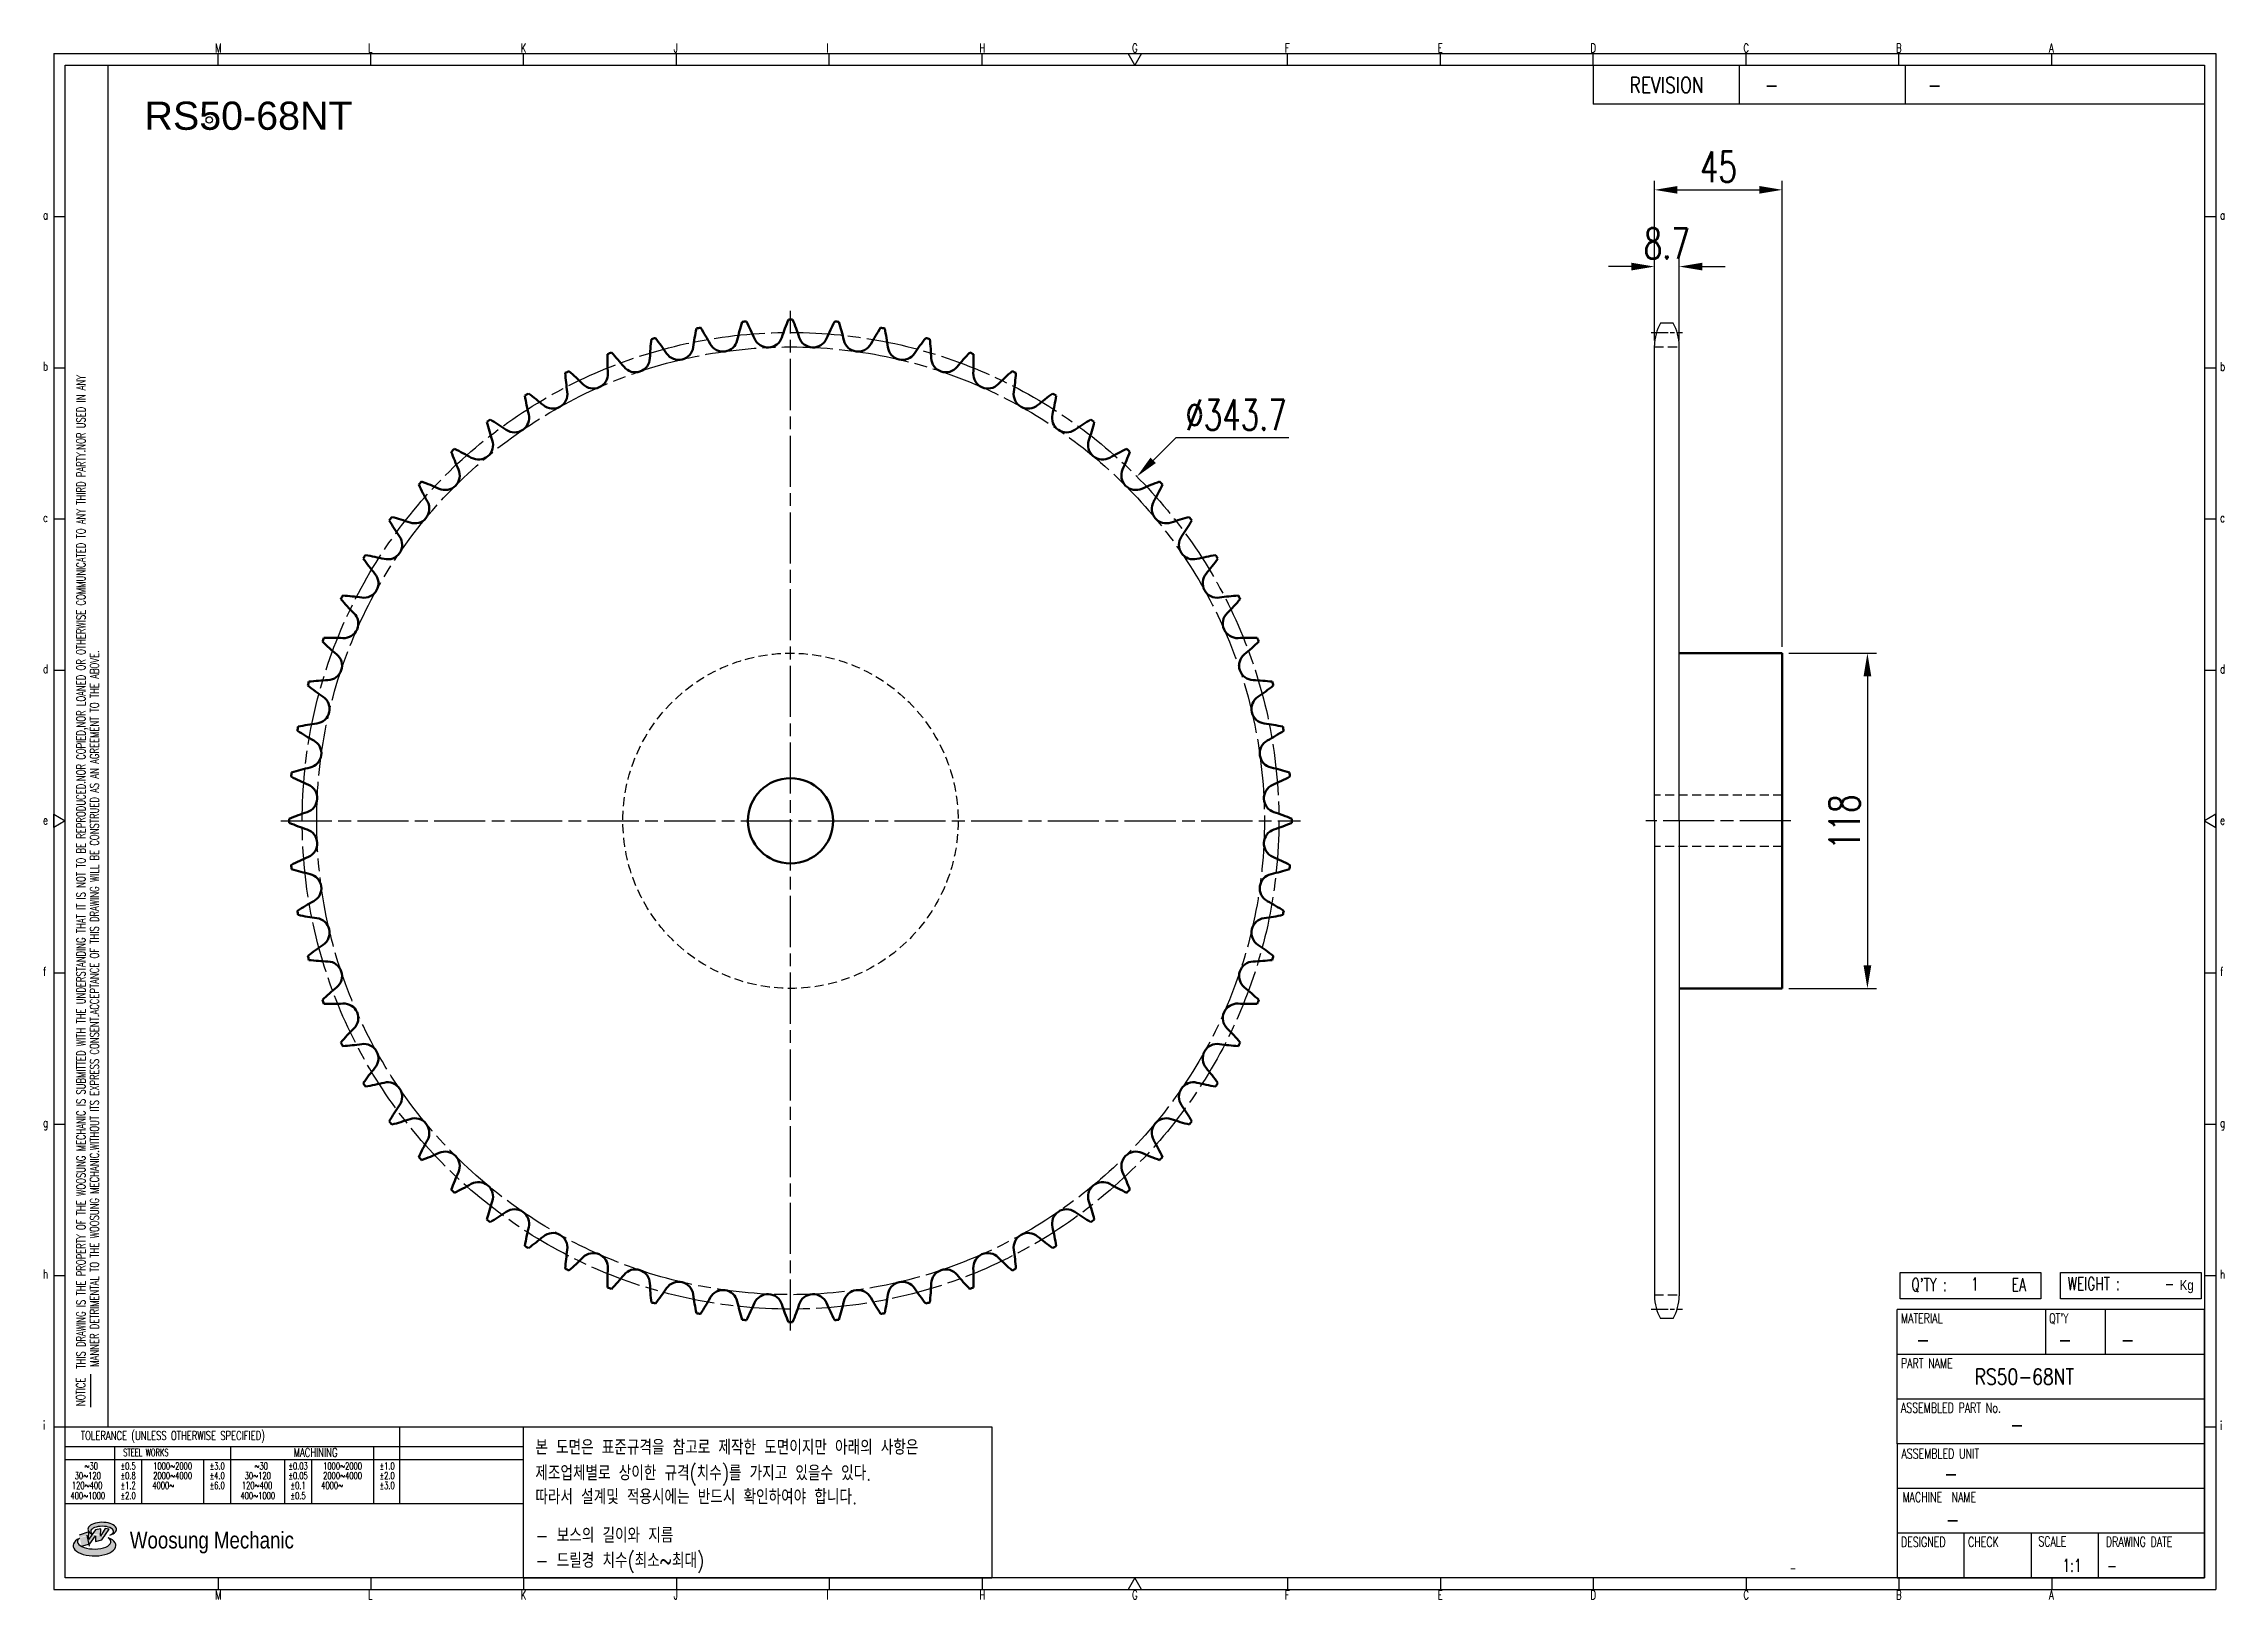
# Model space of a CAD drawing. Header units: millimetres. Extents: x 8306 to 9073, y 4748 to 5296.
import ezdxf
from ezdxf.enums import TextEntityAlignment as Align

# ---------------------------------------------------------------- set-up
doc = ezdxf.new("R2010")
doc.units = ezdxf.units.MM
for name, pattern in [('AM_ISO08W050', [18, 12, -1.5, 3, -1.5]), ('AM_ISO08W050x2', [9, 6, -0.75, 1.5, -0.75]), ('HIDDEN', [9.525, 6.35, -3.175])]:
    doc.linetypes.add(name, pattern=pattern)
for name, color, linetype, lineweight in [('20', 7, 'Continuous', 50), ('22', 30, 'AM_ISO08W050', 25), ('23', 40, 'AM_ISO08W050', 25), ('VIS', 7, 'Continuous', 50)]:
    doc.layers.add(name, color=color, linetype=linetype, lineweight=lineweight)
for name, color, linetype in [('HL', 2, 'HIDDEN'), ('S-DIM', 7, 'Continuous'), ('TITLE', 7, 'Continuous'), ('도면레이아웃', 7, 'Continuous')]:
    doc.layers.add(name, color=color, linetype=linetype)
doc.styles.add('HAN', font='ROMANS.shx', dxfattribs={"width": 0.7, "bigfont": 'whgtxt.shx'})
doc.styles.add('HKD_ST2', font='romans.shx', dxfattribs={"width": 0.7, "height": 4, "bigfont": '@extfont2.shx'})
doc.styles.add('HSG', font='SIMPLEX.shx', dxfattribs={"width": 0.7, "bigfont": 'HSG.shx'})
doc.styles.add('ROMANS', font='romans.shx', dxfattribs={"width": 0.7, "bigfont": 'whgtxt.shx'})
doc.styles.add('SLDTEXTSTYLE4', font='arial.ttf', dxfattribs={"width": 0.8})
doc.styles.get("Standard").update_dxf_attribs({"font": 'arial.ttf'})
doc.dimstyles.new('APP23', dxfattribs={"dimscale": 4.5, "dimtxt": 2.4, "dimasz": 1.8, "dimexe": 0.7, "dimexo": 0.5, "dimgap": 0.6, "dimtad": 1, "dimtoh": 1, "dimdec": 1, "dimrnd": 0.01, "dimzin": 9, "dimdsep": 46, "dimtxsty": 'HSG', "dimcen": 0, "dimclrd": 1, "dimclre": 1, "dimclrt": 256, "dimazin": 2, "dimtp": 1, "dimtm": 1, "dimtfac": 0.5, "dimtdec": 1, "dimtix": 1, "dimtofl": 0, "dimtmove": 0, "dimatfit": 3, "dimfxl": 0, "dimtvp": 1, "dimtolj": 2, "dimlwd": -1, "dimlwe": -1, "dimarcsym": 0})

# ---------------------------------------------------------------- blocks, each defined once
blk = doc.blocks.new('SUYWSHJH')
at = {"layer": '도면레이아웃'}
h = blk.add_hatch(color=10, dxfattribs=at)
h.paths.add_polyline_path([(1.544, 35.177), (1.554, 34.966), (1.779, 35.034), (2.054, 35.422), (1.908, 35.446), (1.728, 35.167), (1.741, 35.439), (1.547, 35.405), (1.292, 35.041), (1.295, 35.33), (0.943, 35.208), (1.03, 34.8), (1.336, 34.885)])
edge = h.paths.add_edge_path()
edge.add_ellipse((1.795, 35.421), major_axis=(-0.53, 0), ratio=0.487785, start_angle=122.36065, end_angle=403.39574)
edge.add_line((1.411, 35.244), (1.419, 35.261))
edge.add_ellipse((1.798, 35.344), major_axis=(-0.423, 0), ratio=0.444396, start_angle=131.58977, end_angle=386.19408, ccw=False)
edge = h.paths.add_edge_path()
edge.add_ellipse((1.512, 34.815), major_axis=(-0.793, 0), ratio=0.480113, start_angle=314.67633, end_angle=590.85213)
edge.add_ellipse((1.501, 34.958), major_axis=(-0.62, 0), ratio=0.43311, start_angle=331.7024, end_angle=574.42495, ccw=False)
for p, q in [((0, 90.118), (80.15, 90.118)), ((0, 90.118), (0, 33.191)), ((6.089, 89.693), (6.089, 90.118)), ((11.753, 89.693), (11.753, 90.118)), ((17.418, 89.693), (17.418, 90.118)), ((23.082, 89.693), (23.082, 90.118)), ((28.746, 89.693), (28.746, 90.118)), ((34.411, 89.693), (34.411, 90.118)), ((45.739, 89.693), (45.739, 90.118)), ((51.404, 89.693), (51.404, 90.118)), ((57.068, 89.693), (57.068, 90.118)), ((62.732, 89.693), (62.732, 90.118)), ((68.397, 89.693), (68.397, 90.118)), ((74.061, 89.693), (74.061, 90.118)), ((80.15, 90.118), (80.15, 33.191)), ((0, 84.085), (0.425, 84.085)), ((79.725, 84.085), (80.15, 84.085)), ((0, 78.478), (0.425, 78.478)), ((79.725, 78.478), (80.15, 78.478)), ((0, 72.87), (0.425, 72.87)), ((79.725, 72.87), (80.15, 72.87)), ((0, 67.262), (0.425, 67.262)), ((79.725, 67.262), (80.15, 67.262)), ((0, 56.047), (0.425, 56.047)), ((79.725, 56.047), (80.15, 56.047)), ((0, 50.439), (0.425, 50.439)), ((79.725, 50.439), (80.15, 50.439)), ((0, 44.832), (0.425, 44.832)), ((79.725, 44.832), (80.15, 44.832)), ((1.377, 39.947), (1.377, 41.174)), ((0, 39.224), (0.425, 39.224)), ((79.725, 39.224), (80.15, 39.224)), ((0, 33.191), (80.15, 33.191)), ((6.089, 33.616), (6.089, 33.191)), ((11.753, 33.616), (11.753, 33.191)), ((17.418, 33.616), (17.418, 33.191)), ((23.082, 33.616), (23.082, 33.191)), ((28.746, 33.616), (28.746, 33.191)), ((34.411, 33.616), (34.411, 33.191)), ((45.739, 33.616), (45.739, 33.191)), ((51.404, 33.616), (51.404, 33.191)), ((57.068, 33.616), (57.068, 33.191)), ((62.732, 33.616), (62.732, 33.191)), ((68.397, 33.616), (68.397, 33.191)), ((74.061, 33.616), (74.061, 33.191))]:
    blk.add_line(p, q)
at = {"color": 2}
for p, q in [((2.017, 39.224), (2.017, 89.693)), ((0.425, 39.224), (17.418, 39.224)), ((12.816, 39.224), (12.816, 36.382)), ((17.418, 33.616), (17.418, 39.224)), ((0.425, 38.487), (17.418, 38.487)), ((0.425, 38.012), (17.418, 38.012)), ((2.257, 38.487), (2.257, 36.382)), ((3.257, 38.012), (3.257, 36.382)), ((5.557, 38.012), (5.557, 36.382)), ((6.557, 38.5), (6.557, 36.382)), ((8.557, 38.012), (8.557, 36.382)), ((9.557, 38.026), (9.557, 36.382)), ((11.857, 38.487), (11.857, 36.382)), ((0.425, 36.382), (17.418, 36.382))]:
    blk.add_line(p, q, dxfattribs=at)
at = {"color": 6, "ltscale": 0.5}
for p, q in [((57.068, 89.693), (57.068, 88.246)), ((62.47, 89.693), (62.47, 88.246)), ((68.635, 89.693), (68.635, 88.246)), ((79.725, 88.246), (57.068, 88.246)), ((68.336, 38.59), (68.336, 43.563)), ((79.725, 43.563), (68.336, 43.563)), ((73.827, 43.563), (73.827, 41.905)), ((76.037, 43.563), (76.037, 41.905)), ((79.725, 38.59), (79.725, 43.563)), ((79.725, 41.905), (68.336, 41.905)), ((79.725, 40.248), (68.336, 40.248)), ((68.336, 38.59), (68.336, 33.616)), ((79.725, 38.59), (68.336, 38.59)), ((79.725, 33.616), (79.725, 38.59)), ((79.725, 36.932), (68.336, 36.932)), ((79.725, 35.274), (68.336, 35.274)), ((70.822, 33.616), (70.822, 35.274)), ((73.309, 33.616), (73.309, 35.274)), ((75.796, 33.616), (75.796, 35.274)), ((68.336, 33.616), (79.725, 33.616))]:
    blk.add_line(p, q, dxfattribs=at)
for points in [[(40.075, 89.693), (39.83, 90.118), (40.32, 90.118)], [(0.425, 89.693), (79.725, 89.693), (79.725, 33.616), (0.425, 33.616)], [(0.425, 61.679), (0, 61.433), (0, 61.924)], [(79.725, 61.679), (80.15, 61.433), (80.15, 61.924)], [(40.075, 33.616), (39.83, 33.191), (40.32, 33.191)]]:
    blk.add_lwpolyline(points, close=True)
at = {"layer": 'TITLE', "color": 20}
for p, q in [((68.449, 43.961), (68.449, 44.936)), ((68.449, 44.936), (73.654, 44.936)), ((73.654, 44.936), (73.654, 43.961)), ((74.39, 43.961), (74.39, 44.936)), ((74.39, 44.936), (79.595, 44.936)), ((79.595, 44.936), (79.595, 43.961)), ((73.654, 43.961), (68.449, 43.961)), ((79.595, 43.961), (74.39, 43.961))]:
    blk.add_line(p, q, dxfattribs=at)
at = {"layer": '도면레이아웃'}
for p, q in [((1.295, 35.33), (0.943, 35.208)), ((1.03, 34.8), (1.336, 34.885)), ((1.224, 35.208), (1.311, 34.8)), ((1.224, 35.208), (1.224, 35.208)), ((1.547, 35.405), (1.292, 35.041)), ((1.292, 35.041), (1.295, 35.33)), ((1.336, 34.885), (1.544, 35.177)), ((1.419, 35.261), (1.411, 35.244)), ((1.544, 35.177), (1.554, 34.966)), ((1.741, 35.439), (1.547, 35.405)), ((1.554, 34.966), (1.779, 35.034)), ((1.908, 35.446), (1.728, 35.167)), ((1.728, 35.167), (1.741, 35.439)), ((1.779, 35.034), (2.054, 35.422)), ((2.054, 35.422), (1.908, 35.446))]:
    blk.add_line(p, q, dxfattribs=at)
for centre, major_axis, ratio, start_param, end_param in [((1.795, 35.421), (-0.53, 0), 0.487785, 2.135596, 7.040584), ((1.512, 34.815), (-0.793, 0), 0.480113, 5.492138, 10.312315), ((1.501, 34.958), (-0.62, 0), 0.43311, 5.789299, 10.025607), ((1.798, 35.344), (-0.423, 0), 0.444396, 2.296675, 6.740358)]:
    blk.add_ellipse(centre, major_axis=major_axis, ratio=ratio, start_param=start_param, end_param=end_param, dxfattribs=at)
at = {"color": 4, "style": 'HKD_ST2', "width": 0.7}
for s, p in [('M', (5.988, 90.164)), ('L', (11.652, 90.164)), ('K', (17.316, 90.164)), ('J', (22.981, 90.164)), ('I', (28.645, 90.164)), ('H', (34.309, 90.164)), ('G', (39.974, 90.164)), ('F', (45.638, 90.164)), ('E', (51.302, 90.164)), ('D', (56.967, 90.164)), ('C', (62.631, 90.164)), ('B', (68.295, 90.164)), ('A', (73.96, 90.164)), ('a', (-0.395, 83.976)), ('a', (80.305, 83.97)), ('b', (-0.395, 78.368)), ('b', (80.305, 78.362)), ('c', (-0.395, 72.76)), ('c', (80.305, 72.754)), ('d', (-0.395, 67.153)), ('d', (80.305, 67.147)), ('e', (-0.395, 61.545)), ('e', (80.305, 61.539)), ('f', (-0.395, 55.937)), ('f', (80.305, 55.931)), ('g', (-0.395, 50.33)), ('g', (80.305, 50.324)), ('h', (-0.395, 44.722)), ('h', (80.305, 44.716)), ('i', (-0.395, 39.114)), ('i', (80.305, 39.108)), ('M', (5.988, 32.824)), ('L', (11.652, 32.824)), ('K', (17.316, 32.824)), ('J', (22.981, 32.824)), ('I', (28.645, 32.824)), ('H', (34.309, 32.824)), ('G', (39.974, 32.824)), ('F', (45.638, 32.824)), ('E', (51.302, 32.824)), ('D', (56.967, 32.824)), ('C', (62.631, 32.824)), ('B', (68.295, 32.824)), ('A', (73.96, 32.824))]:
    blk.add_text(s, height=0.326, dxfattribs=at).set_placement(p)
for s, height, style, width, p in [('REVISION', 0.5806, 'HAN', 0.8, (58.415, 88.664)), ('-', 0.581, 'HAN', 0.8, (63.426, 88.664)), ('-', 0.581, 'HAN', 0.8, (69.468, 88.664)), ("Q'TY : ", 0.4746, 'HKD_ST2', 0.7, (68.857, 44.253)), ('1', 0.475, 'HKD_ST2', 0.7, (71.071, 44.275)), ('EA', 0.4746, 'HKD_ST2', 0.7, (72.578, 44.253)), ('WEIGHT : ', 0.4746, 'HKD_ST2', 0.7, (74.65, 44.286)), ('-', 0.581, 'HAN', 0.8, (69.029, 42.157)), ('-', 0.581, 'HAN', 0.8, (74.289, 42.157)), ('-', 0.581, 'HAN', 0.8, (76.623, 42.157)), ('-', 0.581, 'HAN', 0.8, (72.515, 39.013)), ('-', 0.581, 'HAN', 0.8, (70.067, 37.189)), ('-', 0.581, 'HAN', 0.8, (70.126, 35.48)), ('1:1', 0.4746, 'HKD_ST2', 0.7, (74.458, 33.848)), ('-', 0.475, 'HKD_ST2', 0.7, (76.112, 33.837))]:
    blk.add_text(s, height=height, dxfattribs=dict(style=style, width=width)).set_placement(p)
at = {"color": 6, "style": 'HKD_ST2', "width": 0.7}
for s, p in [(' THIS DRAWING IS THE PROPERTY OF THE WOOSUNG MECHANIC IS SUBMITTED WITH THE UNDERSTANDING THAT IT IS NOT TO BE REPRODUCED.NOR COPIED,NOR LOANED OR OTHERWISE COMMUNICATED TO ANY THIRD PARTY.NOR USED IN ANY', (1.173, 41.217)), ('MANNER DETRIMENTAL TO THE WOOSUNG MECHANIC.WITHOUT ITS EXPRESS CONSENT.ACCEPTANCE OF THIS DRAWING WILL BE CONSTRUED AS AN AGREEMENT TO THE ABOVE.', (1.672, 41.447))]:
    blk.add_text(s, height=0.326266, rotation=90, dxfattribs=at).set_placement(p)
at = {"style": 'HKD_ST2', "width": 0.7}
blk.add_text('-', height=0.475, dxfattribs=at).set_placement((78.613, 44.286), align=Align.RIGHT)
at = {"color": 4, "style": 'HKD_ST2', "width": 0.7}
for s, height, p in [('MATERIAL', 0.3651, (68.474, 43.425)), ("QT'Y", 0.3651, (73.965, 43.425)), ('PART NAME', 0.3651, (68.474, 41.756)), ('ASSEMBLED PART No.', 0.36511, (68.474, 40.109)), ('ASSEMBLED UNIT', 0.36511, (68.49, 38.408)), ('MACHINE  NAME', 0.36511, (68.532, 36.794)), ('DESIGNED', 0.3651, (68.474, 35.136)), ('CHECK', 0.3651, (70.961, 35.136)), ('SCALE', 0.3651, (73.566, 35.153)), ('DRAWING DATE', 0.36511, (76.071, 35.141))]:
    blk.add_text(s, height=height, dxfattribs=at).set_placement(p, align=Align.TOP_LEFT)
at = {"style": 'HKD_ST2', "width": 0.7}
blk.add_text('NOTICE', height=0.3263, rotation=90, dxfattribs=at).set_placement((1.163, 39.988))
for s, height, style, width, p in [('TOLERANCE (UNLESS OTHERWISE SPECIFIED)', 0.32627, 'HKD_ST2', 0.7, (4.417, 38.896)), ('-', 0.326, 'ROMANS', 0.65, (64.469, 33.975))]:
    blk.add_text(s, height=height, dxfattribs=dict(style=style, width=width)).set_placement(p, align=Align.MIDDLE_CENTER)
at = {"color": 4, "style": 'HKD_ST2', "width": 0.7}
for s, height, p in [('STEEL WORKS', 0.26101, (3.416, 38.268)), ('MACHINING', 0.3263, (9.707, 38.27)), ('%%P0.5', 0.261, (2.757, 37.762)), ('%%P0.8', 0.261, (2.757, 37.411)), ('%%P3.0', 0.261, (6.057, 37.762)), ('%%P4.0', 0.261, (6.057, 37.411)), ('%%P0.03', 0.261, (9.057, 37.762)), ('%%P0.05', 0.261, (9.057, 37.411)), ('%%P1.0', 0.261, (12.357, 37.762)), ('%%P2.0', 0.261, (12.357, 37.411)), ('%%P1.2', 0.261, (2.757, 37.045)), ('%%P2.0', 0.261, (2.757, 36.67)), ('%%P6.0', 0.261, (6.057, 37.045)), ('%%P0.1', 0.261, (9.057, 37.045)), ('%%P0.5', 0.261, (9.057, 36.67)), ('%%P3.0', 0.261, (12.357, 37.045))]:
    blk.add_text(s, height=height, dxfattribs=at).set_placement(p, align=Align.MIDDLE)
for s, height, p in [('30%%126120', 0.261, (1.263, 37.411)), ('%%12630', 0.261, (1.389, 37.762)), ('2000%%1264000', 0.26101, (4.407, 37.411)), ('1000%%1262000', 0.26101, (4.407, 37.762)), ('30%%126120', 0.261, (7.563, 37.411)), ('%%12630', 0.261, (7.689, 37.762)), ('2000%%1264000', 0.26101, (10.707, 37.411)), ('1000%%1262000', 0.26101, (10.707, 37.762)), ('400%%1261000', 0.26101, (1.263, 36.67)), ('120%%126400', 0.26101, (1.237, 37.045)), ('4000%%126', 0.261, (4.061, 37.045)), ('400%%1261000', 0.26101, (7.563, 36.67)), ('120%%126400', 0.26101, (7.537, 37.045)), ('4000%%126', 0.261, (10.321, 37.045))]:
    blk.add_text(s, height=height, dxfattribs=at).set_placement(p, align=Align.MIDDLE_CENTER)
at = {"color": 1, "style": 'SLDTEXTSTYLE4', "width": 0.8}
blk.add_text('Woosung Mechanic', height=0.61957, dxfattribs=at).set_placement((2.822, 34.711))
at = {"layer": 'TITLE', "width": 0.8}
blk.add_text('Kg', height=0.3789, dxfattribs=at).set_placement((78.807, 44.286))
blk = doc.blocks.new('*D3')
at = {"layer": 'Defpoints', "color": 0, "transparency": 16777216}
for p in [(8690.68, 5143.46), (8446.89, 4901.13)]:
    blk.add_point(p, dxfattribs=at)
at = {"layer": 'S-DIM', "color": 1, "transparency": 16777216}
for p, q in [((8704.35, 5157.06), (8696.42, 5149.17)), ((8744.13, 5157.06), (8704.35, 5157.06))]:
    blk.add_line(p, q, dxfattribs=at)
blk.add_solid([(8695.47, 5150.13), (8697.37, 5148.22), (8690.68, 5143.46)], dxfattribs=at)
at = {"layer": 'S-DIM', "transparency": 16777216, "insert": (8725.59, 5165.16), "char_height": 10.8, "attachment_point": 5, "style": 'HSG'}
blk.add_mtext('\\A2;∅343.7', dxfattribs=at)
blk = doc.blocks.new('*D4')
at = {"layer": 'Defpoints', "color": 0, "transparency": 16777216}
for p in [(8881.56, 5217.37), (8872.86, 5189.08), (8881.56, 5189.08)]:
    blk.add_point(p, dxfattribs=at)
at = {"layer": 'S-DIM', "color": 1, "transparency": 16777216}
for p, q in [((8872.86, 5191.33), (8872.86, 5220.52)), ((8881.56, 5191.33), (8881.56, 5220.52)), ((8864.76, 5217.37), (8856.66, 5217.37)), ((8889.66, 5217.37), (8897.76, 5217.37))]:
    blk.add_line(p, q, dxfattribs=at)
for points in [[(8864.76, 5218.72), (8864.76, 5216.02), (8872.86, 5217.37)], [(8889.66, 5218.72), (8889.66, 5216.02), (8881.56, 5217.37)]]:
    blk.add_solid(points, dxfattribs=at)
at = {"layer": 'S-DIM', "transparency": 16777216, "insert": (8877.21, 5225.47), "char_height": 10.8, "attachment_point": 5, "style": 'HSG'}
blk.add_mtext('\\A2;8.7', dxfattribs=at)
blk = doc.blocks.new('*D5')
at = {"layer": 'Defpoints', "color": 0, "transparency": 16777216}
for p in [(8917.86, 5244.37), (8872.86, 5189.08), (8917.86, 5081.3)]:
    blk.add_point(p, dxfattribs=at)
at = {"layer": 'S-DIM', "color": 1, "transparency": 16777216}
for p, q in [((8872.86, 5191.33), (8872.86, 5247.52)), ((8880.96, 5244.37), (8909.76, 5244.37)), ((8917.86, 5083.55), (8917.86, 5247.52))]:
    blk.add_line(p, q, dxfattribs=at)
for points in [[(8880.96, 5245.72), (8880.96, 5243.02), (8872.86, 5244.37)], [(8909.76, 5245.72), (8909.76, 5243.02), (8917.86, 5244.37)]]:
    blk.add_solid(points, dxfattribs=at)
at = {"layer": 'S-DIM', "transparency": 16777216, "insert": (8895.36, 5252.47), "char_height": 10.8, "attachment_point": 5, "style": 'HSG'}
blk.add_mtext('\\A2;45', dxfattribs=at)
blk = doc.blocks.new('*D2')
at = {"layer": 'Defpoints', "color": 0, "transparency": 16777216}
for p in [(8917.86, 5081.3), (8917.86, 4963.3), (8947.81, 4963.3)]:
    blk.add_point(p, dxfattribs=at)
at = {"layer": 'S-DIM', "color": 1, "transparency": 16777216}
for p, q in [((8920.11, 5081.3), (8950.96, 5081.3)), ((8947.81, 5073.2), (8947.81, 4971.4)), ((8920.11, 4963.3), (8950.96, 4963.3))]:
    blk.add_line(p, q, dxfattribs=at)
for points in [[(8946.46, 5073.2), (8949.16, 5073.2), (8947.81, 5081.3)], [(8946.46, 4971.4), (8949.16, 4971.4), (8947.81, 4963.3)]]:
    blk.add_solid(points, dxfattribs=at)
at = {"layer": 'S-DIM', "transparency": 16777216, "insert": (8939.71, 5021.87), "char_height": 10.8, "attachment_point": 5, "rotation": 90, "style": 'HSG'}
blk.add_mtext('\\A2;118', dxfattribs=at)

msp = doc.modelspace()

# ---------------------------------------------------------------- linework, layer by layer
for p, q in [((8879.44, 5197.47), (8874.99, 5197.47)), ((8872.86, 5022.3), (8872.86, 5189.54)), ((8881.56, 5022.3), (8881.56, 5189.54)), ((8872.86, 5022.3), (8872.86, 4855.05)), ((8881.56, 5022.3), (8881.56, 4855.05)), ((8879.44, 4847.12), (8874.99, 4847.12))]:
    msp.add_line(p, q)
at = {"color": 4}
msp.add_lwpolyline([(8474.83, 4809.04), (8639.67, 4809.04), (8639.67, 4755.79), (8474.83, 4755.79)], close=True, dxfattribs=at)
msp.add_circle((8364.19, 5268.96), 1.15)
for centre, start, end in [((8888.74, 5189.54), 150, 180), ((8865.69, 5189.54), 0, 30), ((8888.74, 4855.05), 180, 210), ((8865.69, 4855.05), 330, 0)]:
    msp.add_arc(centre, 15.87, start, end)
at = {"layer": '20'}
msp.add_circle((8568.78, 5022.3), 15, dxfattribs=at)
for centre, radius, start, end in [((8633.29, 5172.64), 85.34, 162.77172, 167.27941), ((8568.78, 5022.3), 176.45, 95.05539, 95.53284), ((8477.75, 5158.23), 85.34, 23.30882, 27.81652), ((8646.88, 5166.05), 85.34, 157.4776, 161.98529), ((8568.78, 5022.3), 176.45, 89.76127, 90.23873), ((8490.69, 5166.05), 85.34, 18.01471, 22.5224), ((8659.82, 5158.23), 85.34, 152.18348, 156.69118), ((8568.78, 5022.3), 176.45, 84.46716, 84.94461), ((8504.28, 5172.64), 85.34, 12.72059, 17.22828), ((8604.56, 5181.94), 85.34, 173.35995, 177.86765), ((8568.78, 5022.3), 176.45, 105.64363, 106.12108), ((8454.33, 5139.19), 85.34, 33.89706, 38.40475), ((8529.42, 5189.65), 5.13, 213.89706, 352.57353), ((8619.14, 5177.95), 85.34, 168.06584, 172.57353), ((8568.78, 5022.3), 176.45, 100.34951, 100.82696), ((8465.6, 5149.25), 85.34, 28.60294, 33.11064), ((8545.03, 5192.57), 5.13, 208.60294, 347.27941), ((8560.84, 5194.03), 5.13, 203.30882, 341.98529), ((8576.72, 5194.03), 5.13, 198.01471, 336.69118), ((8592.54, 5192.57), 5.13, 192.72059, 331.39706), ((8671.97, 5149.25), 85.34, 146.88936, 151.39706), ((8568.78, 5022.3), 176.45, 79.17304, 79.65049), ((8518.43, 5177.95), 85.34, 7.42647, 11.93416), ((8608.15, 5189.65), 5.13, 187.42647, 326.10294), ((8683.24, 5139.19), 85.34, 141.59525, 146.10294), ((8568.78, 5022.3), 176.45, 73.87892, 74.35637), ((8533.01, 5181.94), 85.34, 2.13235, 6.64005), ((8589.68, 5184.56), 85.34, 178.65407, 183.16176), ((8568.78, 5022.3), 176.45, 110.93774, 111.4152), ((8444.03, 5128.13), 85.34, 39.19118, 43.69887), ((8514.15, 5185.3), 5.13, 219.19118, 357.86765), ((8623.42, 5185.3), 5.13, 182.13235, 320.80882), ((8693.54, 5128.13), 85.34, 136.30113, 140.80882), ((8568.78, 5022.3), 176.45, 68.5848, 69.06226), ((8547.89, 5184.56), 85.34, 356.83824, 1.34593), ((8568.78, 5022.3), 176.45, 116.23186, 116.70931), ((8574.62, 5185.79), 85.34, 183.94819, 188.45588), ((8434.8, 5116.17), 85.34, 44.48529, 48.99299), ((8499.34, 5179.57), 5.13, 224.48529, 3.16176), ((8638.23, 5179.57), 5.13, 176.83824, 315.51471), ((8702.77, 5116.17), 85.34, 131.00701, 135.51471), ((8568.78, 5022.3), 176.45, 63.29069, 63.76814), ((8562.95, 5185.79), 85.34, 351.54412, 356.05181), ((8568.78, 5022.3), 176.45, 121.52598, 122.00343), ((8559.51, 5185.63), 85.34, 189.24231, 193.75), ((8426.71, 5103.41), 85.34, 49.77941, 54.28711), ((8485.13, 5172.49), 5.13, 229.77941, 8.45588), ((8652.44, 5172.49), 5.13, 171.54412, 310.22059), ((8710.86, 5103.41), 85.34, 125.71289, 130.22059), ((8578.06, 5185.63), 85.34, 346.25, 350.75769), ((8568.78, 5022.3), 176.45, 57.99657, 58.47402), ((8568.78, 5022.3), 176.45, 126.8201, 127.29755), ((8544.48, 5184.08), 85.34, 194.53642, 199.04412), ((8419.83, 5089.95), 85.34, 55.07353, 59.58122), ((8471.63, 5164.13), 5.13, 235.07353, 13.75), ((8665.94, 5164.13), 5.13, 166.25, 304.92647), ((8717.74, 5089.95), 85.34, 120.41878, 124.92647), ((8593.09, 5184.08), 85.34, 340.95588, 345.46358), ((8568.78, 5022.3), 176.45, 52.70245, 53.1799), ((8568.78, 5022.3), 176.45, 132.11422, 132.59167), ((8529.65, 5181.15), 85.34, 199.83054, 204.33824), ((8414.22, 5075.92), 85.34, 60.36765, 64.87534), ((8458.95, 5154.56), 5.13, 240.36765, 19.04412), ((8678.62, 5154.56), 5.13, 160.95588, 299.63235), ((8723.35, 5075.92), 85.34, 115.12466, 119.63235), ((8607.92, 5181.15), 85.34, 335.66176, 340.16946), ((8568.78, 5022.3), 176.45, 47.40833, 47.88578), ((8447.22, 5143.86), 5.13, 245.66176, 24.33824), ((8690.35, 5143.86), 5.13, 155.66176, 294.33824), ((8568.78, 5022.3), 176.45, 137.40833, 137.88578), ((8515.16, 5176.86), 85.34, 205.12466, 209.63235), ((8409.93, 5061.43), 85.34, 65.66176, 70.16946), ((8727.64, 5061.43), 85.34, 109.83054, 114.33824), ((8622.41, 5176.86), 85.34, 330.36765, 334.87534), ((8568.78, 5022.3), 176.45, 42.11422, 42.59167), ((8568.78, 5022.3), 176.45, 142.70245, 143.1799), ((8501.13, 5171.25), 85.34, 210.41878, 214.92647), ((8407, 5046.6), 85.34, 70.95588, 75.46358), ((8436.52, 5132.13), 5.13, 250.95588, 29.63235), ((8701.05, 5132.13), 5.13, 150.36765, 289.04412), ((8730.57, 5046.6), 85.34, 104.53642, 109.04412), ((8636.44, 5171.25), 85.34, 325.07353, 329.58122), ((8568.78, 5022.3), 176.45, 36.8201, 37.29755), ((8426.95, 5119.45), 5.13, 256.25, 34.92647), ((8710.62, 5119.45), 5.13, 145.07353, 283.75), ((8568.78, 5022.3), 176.45, 147.99657, 148.47402), ((8487.68, 5164.37), 85.34, 215.71289, 220.22059), ((8405.45, 5031.57), 85.34, 76.25, 80.75769), ((8732.12, 5031.57), 85.34, 99.24231, 103.75), ((8649.89, 5164.37), 85.34, 319.77941, 324.28711), ((8568.78, 5022.3), 176.45, 31.52598, 32.00343), ((8418.59, 5105.95), 5.13, 261.54412, 40.22059), ((8718.98, 5105.95), 5.13, 139.77941, 278.45588), ((8568.78, 5022.3), 176.45, 153.29069, 153.76814), ((8474.91, 5156.29), 85.34, 221.00701, 225.51471), ((8405.29, 5016.46), 85.34, 81.54412, 86.05181), ((8732.28, 5016.46), 85.34, 93.94819, 98.45588), ((8662.66, 5156.29), 85.34, 314.48529, 318.99299), ((8568.78, 5022.3), 176.45, 26.23186, 26.70931), ((8411.51, 5091.74), 5.13, 266.83824, 45.51471), ((8726.06, 5091.74), 5.13, 134.48529, 273.16176), ((8568.78, 5022.3), 176.45, 158.5848, 159.06226), ((8462.95, 5147.05), 85.34, 226.30113, 230.80882), ((8406.52, 5001.4), 85.34, 86.83824, 91.34593), ((8731.05, 5001.4), 85.34, 88.65407, 93.16176), ((8674.62, 5147.05), 85.34, 309.19118, 313.69887), ((8568.78, 5022.3), 176.45, 20.93774, 21.4152), ((8405.78, 5076.93), 5.13, 272.13235, 50.80882), ((8731.79, 5076.93), 5.13, 129.19118, 267.86765), ((8568.78, 5022.3), 176.45, 163.87892, 164.35637), ((8451.89, 5136.75), 85.34, 231.59525, 236.10294), ((8409.14, 4986.52), 85.34, 92.13235, 96.64005), ((8728.43, 4986.52), 85.34, 83.35995, 87.86765), ((8685.68, 5136.75), 85.34, 303.89706, 308.40475), ((8568.78, 5022.3), 176.45, 15.64363, 16.12108), ((8401.43, 5061.66), 5.13, 277.42647, 56.10294), ((8736.14, 5061.66), 5.13, 123.89706, 262.57353), ((8568.78, 5022.3), 176.45, 169.17304, 169.65049), ((8441.83, 5125.48), 85.34, 236.88936, 241.39706), ((8413.13, 4971.94), 85.34, 97.42647, 101.93416), ((8724.44, 4971.94), 85.34, 78.06584, 82.57353), ((8695.74, 5125.48), 85.34, 298.60294, 303.11064), ((8568.78, 5022.3), 176.45, 10.34951, 10.82696), ((8398.51, 5046.05), 5.13, 282.72059, 61.39706), ((8739.06, 5046.05), 5.13, 118.60294, 257.27941), ((8568.78, 5022.3), 176.45, 174.46716, 174.94461), ((8432.85, 5113.33), 85.34, 242.18348, 246.69118), ((8418.44, 4957.79), 85.34, 102.72059, 107.22828), ((8719.13, 4957.79), 85.34, 72.77172, 77.27941), ((8704.72, 5113.33), 85.34, 293.30882, 297.81652), ((8568.78, 5022.3), 176.45, 5.05539, 5.53284), ((8397.05, 5030.24), 5.13, 288.01471, 66.69118), ((8740.52, 5030.24), 5.13, 113.30882, 251.98529), ((8425.03, 4944.2), 85.34, 108.01471, 112.5224), ((8568.78, 5022.3), 176.45, 179.76127, 180.23873), ((8425.03, 5100.4), 85.34, 247.4776, 251.98529), ((8712.54, 4944.2), 85.34, 67.4776, 71.98529), ((8712.54, 5100.4), 85.34, 288.01471, 292.5224), ((8568.78, 5022.3), 176.45, 359.76127, 0.23873), ((8397.05, 5014.36), 5.13, 293.30882, 71.98529), ((8740.52, 5014.36), 5.13, 108.01471, 246.69118), ((8432.85, 4931.26), 85.34, 113.30882, 117.81652), ((8568.78, 5022.3), 176.45, 185.05539, 185.53284), ((8418.44, 5086.8), 85.34, 252.77172, 257.27941), ((8719.13, 5086.8), 85.34, 282.72059, 287.22828), ((8704.72, 4931.26), 85.34, 62.18348, 66.69118), ((8568.78, 5022.3), 176.45, 354.46716, 354.94461), ((8398.51, 4998.54), 5.13, 298.60294, 77.27941), ((8739.06, 4998.54), 5.13, 102.72059, 241.39706), ((8441.83, 4919.11), 85.34, 118.60294, 123.11064), ((8568.78, 5022.3), 176.45, 190.34951, 190.82696), ((8695.74, 4919.11), 85.34, 56.88936, 61.39706), ((8568.78, 5022.3), 176.45, 349.17304, 349.65049), ((8413.13, 5072.65), 85.34, 258.06584, 262.57353), ((8401.43, 4982.93), 5.13, 303.89706, 82.57353), ((8736.14, 4982.93), 5.13, 97.42647, 236.10294), ((8724.44, 5072.65), 85.34, 277.42647, 281.93416), ((8451.89, 4907.84), 85.34, 123.89706, 128.40475), ((8568.78, 5022.3), 176.45, 195.64363, 196.12108), ((8685.68, 4907.84), 85.34, 51.59525, 56.10294), ((8568.78, 5022.3), 176.45, 343.87892, 344.35637), ((8409.14, 5058.07), 85.34, 263.35995, 267.86765), ((8405.78, 4967.66), 5.13, 309.19118, 87.86765), ((8731.79, 4967.66), 5.13, 92.13235, 230.80882), ((8728.43, 5058.07), 85.34, 272.13235, 276.64005), ((8462.95, 4897.54), 85.34, 129.19118, 133.69887), ((8568.78, 5022.3), 176.45, 200.93774, 201.4152), ((8674.62, 4897.54), 85.34, 46.30113, 50.80882), ((8568.78, 5022.3), 176.45, 338.5848, 339.06226), ((8406.52, 5043.19), 85.34, 268.65407, 273.16176), ((8411.51, 4952.85), 5.13, 314.48529, 93.16176), ((8726.06, 4952.85), 5.13, 86.83824, 225.51471), ((8731.05, 5043.19), 85.34, 266.83824, 271.34593), ((8474.91, 4888.31), 85.34, 134.48529, 138.99299), ((8568.78, 5022.3), 176.45, 206.23186, 206.70931), ((8405.29, 5028.13), 85.34, 273.94819, 278.45588), ((8418.59, 4938.64), 5.13, 319.77941, 98.45588), ((8718.98, 4938.64), 5.13, 81.54412, 220.22059), ((8732.28, 5028.13), 85.34, 261.54412, 266.05181), ((8662.66, 4888.31), 85.34, 41.00701, 45.51471), ((8568.78, 5022.3), 176.45, 333.29069, 333.76814), ((8487.68, 4880.22), 85.34, 139.77941, 144.28711), ((8568.78, 5022.3), 176.45, 211.52598, 212.00343), ((8405.45, 5013.02), 85.34, 279.24231, 283.75), ((8426.95, 4925.14), 5.13, 325.07353, 103.75), ((8710.62, 4925.14), 5.13, 76.25, 214.92647), ((8732.12, 5013.02), 85.34, 256.25, 260.75769), ((8649.89, 4880.22), 85.34, 35.71289, 40.22059), ((8568.78, 5022.3), 176.45, 327.99657, 328.47402), ((8501.13, 4873.34), 85.34, 145.07353, 149.58122), ((8636.44, 4873.34), 85.34, 30.41878, 34.92647), ((8568.78, 5022.3), 176.45, 216.8201, 217.29755), ((8407, 4997.99), 85.34, 284.53642, 289.04412), ((8436.52, 4912.47), 5.13, 330.36765, 109.04412), ((8701.05, 4912.47), 5.13, 70.95588, 209.63235), ((8730.57, 4997.99), 85.34, 250.95588, 255.46358), ((8568.78, 5022.3), 176.45, 322.70245, 323.1799), ((8515.16, 4867.73), 85.34, 150.36765, 154.87534), ((8409.93, 4983.16), 85.34, 289.83054, 294.33824), ((8447.22, 4900.73), 5.13, 335.66176, 114.33824), ((8690.35, 4900.73), 5.13, 65.66176, 204.33824), ((8727.64, 4983.16), 85.34, 245.66176, 250.16946), ((8622.41, 4867.73), 85.34, 25.12466, 29.63235), ((8568.78, 5022.3), 176.45, 222.11422, 222.59167), ((8529.65, 4863.44), 85.34, 155.66176, 160.16946), ((8607.92, 4863.44), 85.34, 19.83054, 24.33824), ((8568.78, 5022.3), 176.45, 317.40833, 317.88578), ((8568.78, 5022.3), 176.45, 227.40833, 227.88578), ((8414.22, 4968.67), 85.34, 295.12466, 299.63235), ((8458.95, 4890.03), 5.13, 340.95588, 119.63235), ((8678.62, 4890.03), 5.13, 60.36765, 199.04412), ((8723.35, 4968.67), 85.34, 240.36765, 244.87534), ((8568.78, 5022.3), 176.45, 312.11422, 312.59167), ((8544.48, 4860.51), 85.34, 160.95588, 165.46358), ((8568.78, 5022.3), 176.45, 232.70245, 233.1799), ((8419.83, 4954.64), 85.34, 300.41878, 304.92647), ((8471.63, 4880.46), 5.13, 346.25, 124.92647), ((8665.94, 4880.46), 5.13, 55.07353, 193.75), ((8717.74, 4954.64), 85.34, 235.07353, 239.58122), ((8593.09, 4860.51), 85.34, 14.53642, 19.04412), ((8568.78, 5022.3), 176.45, 306.8201, 307.29755), ((8559.51, 4858.96), 85.34, 166.25, 170.75769), ((8426.71, 4941.19), 85.34, 305.71289, 310.22059), ((8485.13, 4872.1), 5.13, 351.54412, 130.22059), ((8652.44, 4872.1), 5.13, 49.77941, 188.45588), ((8710.86, 4941.19), 85.34, 229.77941, 234.28711), ((8578.06, 4858.96), 85.34, 9.24231, 13.75), ((8568.78, 5022.3), 176.45, 237.99657, 238.47402), ((8574.62, 4858.8), 85.34, 171.54412, 176.05181), ((8434.8, 4928.42), 85.34, 311.00701, 315.51471), ((8499.34, 4865.02), 5.13, 356.83824, 135.51471), ((8638.23, 4865.02), 5.13, 44.48529, 183.16176), ((8702.77, 4928.42), 85.34, 224.48529, 228.99299), ((8562.95, 4858.8), 85.34, 3.94819, 8.45588), ((8568.78, 5022.3), 176.45, 301.52598, 302.00343), ((8568.78, 5022.3), 176.45, 243.29069, 243.76814), ((8589.68, 4860.03), 85.34, 176.83824, 181.34593), ((8444.03, 4916.46), 85.34, 316.30113, 320.80882), ((8514.15, 4859.29), 5.13, 2.13235, 140.80882), ((8604.56, 4862.65), 85.34, 182.13235, 186.64005), ((8529.42, 4854.94), 5.13, 7.42647, 146.10294), ((8608.15, 4854.94), 5.13, 33.89706, 172.57353), ((8533.01, 4862.65), 85.34, 353.35995, 357.86765), ((8623.42, 4859.29), 5.13, 39.19118, 177.86765), ((8693.54, 4916.46), 85.34, 219.19118, 223.69887), ((8547.89, 4860.03), 85.34, 358.65407, 3.16176), ((8568.78, 5022.3), 176.45, 296.23186, 296.70931), ((8568.78, 5022.3), 176.45, 248.5848, 249.06226), ((8568.78, 5022.3), 176.45, 253.87892, 254.35637), ((8454.33, 4905.4), 85.34, 321.59525, 326.10294), ((8619.14, 4866.64), 85.34, 187.42647, 191.93416), ((8465.6, 4895.34), 85.34, 326.88936, 331.39706), ((8545.03, 4852.02), 5.13, 12.72059, 151.39706), ((8633.29, 4871.95), 85.34, 192.72059, 197.22828), ((8477.75, 4886.36), 85.34, 332.18348, 336.69118), ((8560.84, 4850.56), 5.13, 18.01471, 156.69118), ((8646.88, 4878.54), 85.34, 198.01471, 202.5224), ((8490.69, 4878.54), 85.34, 337.4776, 341.98529), ((8576.72, 4850.56), 5.13, 23.30882, 161.98529), ((8659.82, 4886.36), 85.34, 203.30882, 207.81652), ((8504.28, 4871.95), 85.34, 342.77172, 347.27941), ((8592.54, 4852.02), 5.13, 28.60294, 167.27941), ((8671.97, 4895.34), 85.34, 208.60294, 213.11064), ((8518.43, 4866.64), 85.34, 348.06584, 352.57353), ((8683.24, 4905.4), 85.34, 213.89706, 218.40475), ((8568.78, 5022.3), 176.45, 285.64363, 286.12108), ((8568.78, 5022.3), 176.45, 290.93774, 291.4152), ((8568.78, 5022.3), 176.45, 259.17304, 259.65049), ((8568.78, 5022.3), 176.45, 264.46716, 264.94461), ((8568.78, 5022.3), 176.45, 269.76127, 270.23873), ((8568.78, 5022.3), 176.45, 275.05539, 275.53284), ((8568.78, 5022.3), 176.45, 280.34951, 280.82696)]:
    msp.add_arc(centre, radius, start, end, dxfattribs=at)
at = {"layer": '22', "linetype": 'AM_ISO08W050x2'}
for p, q in [((8871.68, 5194.16), (8882.74, 5194.16)), ((8871.68, 4850.43), (8882.74, 4850.43))]:
    msp.add_line(p, q, dxfattribs=at)
at = {"layer": '23', "color": 4, "linetype": 'AM_ISO08W050x2', "ltscale": 3}
for p, q in [((8568.78, 4842.85), (8568.78, 5201.74)), ((8389.34, 5022.3), (8748.23, 5022.3)), ((8920.89, 5022.3), (8869.83, 5022.3))]:
    msp.add_line(p, q, dxfattribs=at)
for radius in [171.87, 166.79]:
    msp.add_circle((8568.78, 5022.3), radius, dxfattribs=at)
at = {"layer": 'HL', "ltscale": 0.5}
for p, q in [((8872.86, 5189.08), (8881.56, 5189.08)), ((8917.86, 5031.3), (8872.86, 5031.3)), ((8917.86, 5013.3), (8872.86, 5013.3)), ((8872.86, 4855.51), (8881.56, 4855.51))]:
    msp.add_line(p, q, dxfattribs=at)
msp.add_circle((8568.78, 5022.3), 59, dxfattribs=at)
at = {"layer": 'VIS'}
for p, q in [((8917.86, 5081.3), (8881.56, 5081.3)), ((8917.86, 5081.3), (8917.86, 4963.3)), ((8917.86, 4963.3), (8881.56, 4963.3))]:
    msp.add_line(p, q, dxfattribs=at)

# ---------------------------------------------------------------- block references
at = {"xscale": 9.49539871366783, "yscale": 9.49539871366783, "zscale": 9.49539871366783}
msp.add_blockref('SUYWSHJH', (8309.44, 4436.6), dxfattribs=at)

# ---------------------------------------------------------------- texts
at = {"color": 2}
msp.add_text('RS50-68NT', height=9.921, dxfattribs=at).set_placement((8341.41, 5265.5))
at = {"style": 'HAN', "width": 0.8}
msp.add_text('RS50-68NT', height=5.513, dxfattribs=at).set_placement((8985.58, 4823.87))
at = {"color": 4, "style": 'HAN', "width": 0.8}
for s, p in [('본 도면은 표준규격을 참고로 제작한 도면이지만 아래의 사항은', (8478.96, 4799.19)), ('제조업체별로 상이한 규격(치수)를 가지고 있을수 있다.', (8478.96, 4790.14)), ('따라서 설계및 적용시에는 반드시 확인하여야 합니다.', (8478.96, 4781.75)), ('- 보스의 길이와 지름', (8478.96, 4768.22)), ('- 드릴경 치수(최소~최대)', (8478.96, 4759.34))]:
    msp.add_text(s, height=5.2164, dxfattribs=at).set_placement(p)

# ---------------------------------------------------------------- dimensions: what is measured, and where the dimension line sits
at = {"layer": 'S-DIM'}
dim = msp.add_linear_dim(base=(8917.86, 5244.37), p1=(8872.86, 5189.08), p2=(8917.86, 5081.3), dimstyle='APP23', dxfattribs=at)
dim.commit()
dim.dimension.update_dxf_attribs({"geometry": '*D5', "text_midpoint": (8895.36, 5252.47)})
dim = msp.add_linear_dim(base=(8881.56, 5217.37), p1=(8872.86, 5189.08), p2=(8881.56, 5189.08), dimstyle='APP23', dxfattribs=at)
dim.commit()
dim.dimension.update_dxf_attribs({"geometry": '*D4', "text_midpoint": (8877.21, 5217.37), "dimtype": 128})
at = {"layer": 'S-DIM', "color": 3}
dim = msp.add_diameter_dim_2p(p1=(8446.89, 4901.13), p2=(8690.68, 5143.46), dimstyle='APP23', dxfattribs=at)
dim.commit()
dim.dimension.update_dxf_attribs({"geometry": '*D3', "text_midpoint": (8725.59, 5157.06), "dimtype": 131})
at = {"layer": 'S-DIM'}
dim = msp.add_linear_dim(base=(8947.81, 4963.3), p1=(8917.86, 5081.3), p2=(8917.86, 4963.3), angle=90, dimstyle='APP23', dxfattribs=at)
dim.commit()
dim.dimension.update_dxf_attribs({"geometry": '*D2', "text_midpoint": (8947.81, 5021.87), "dimtype": 128})

doc.saveas('drawing.dxf')
